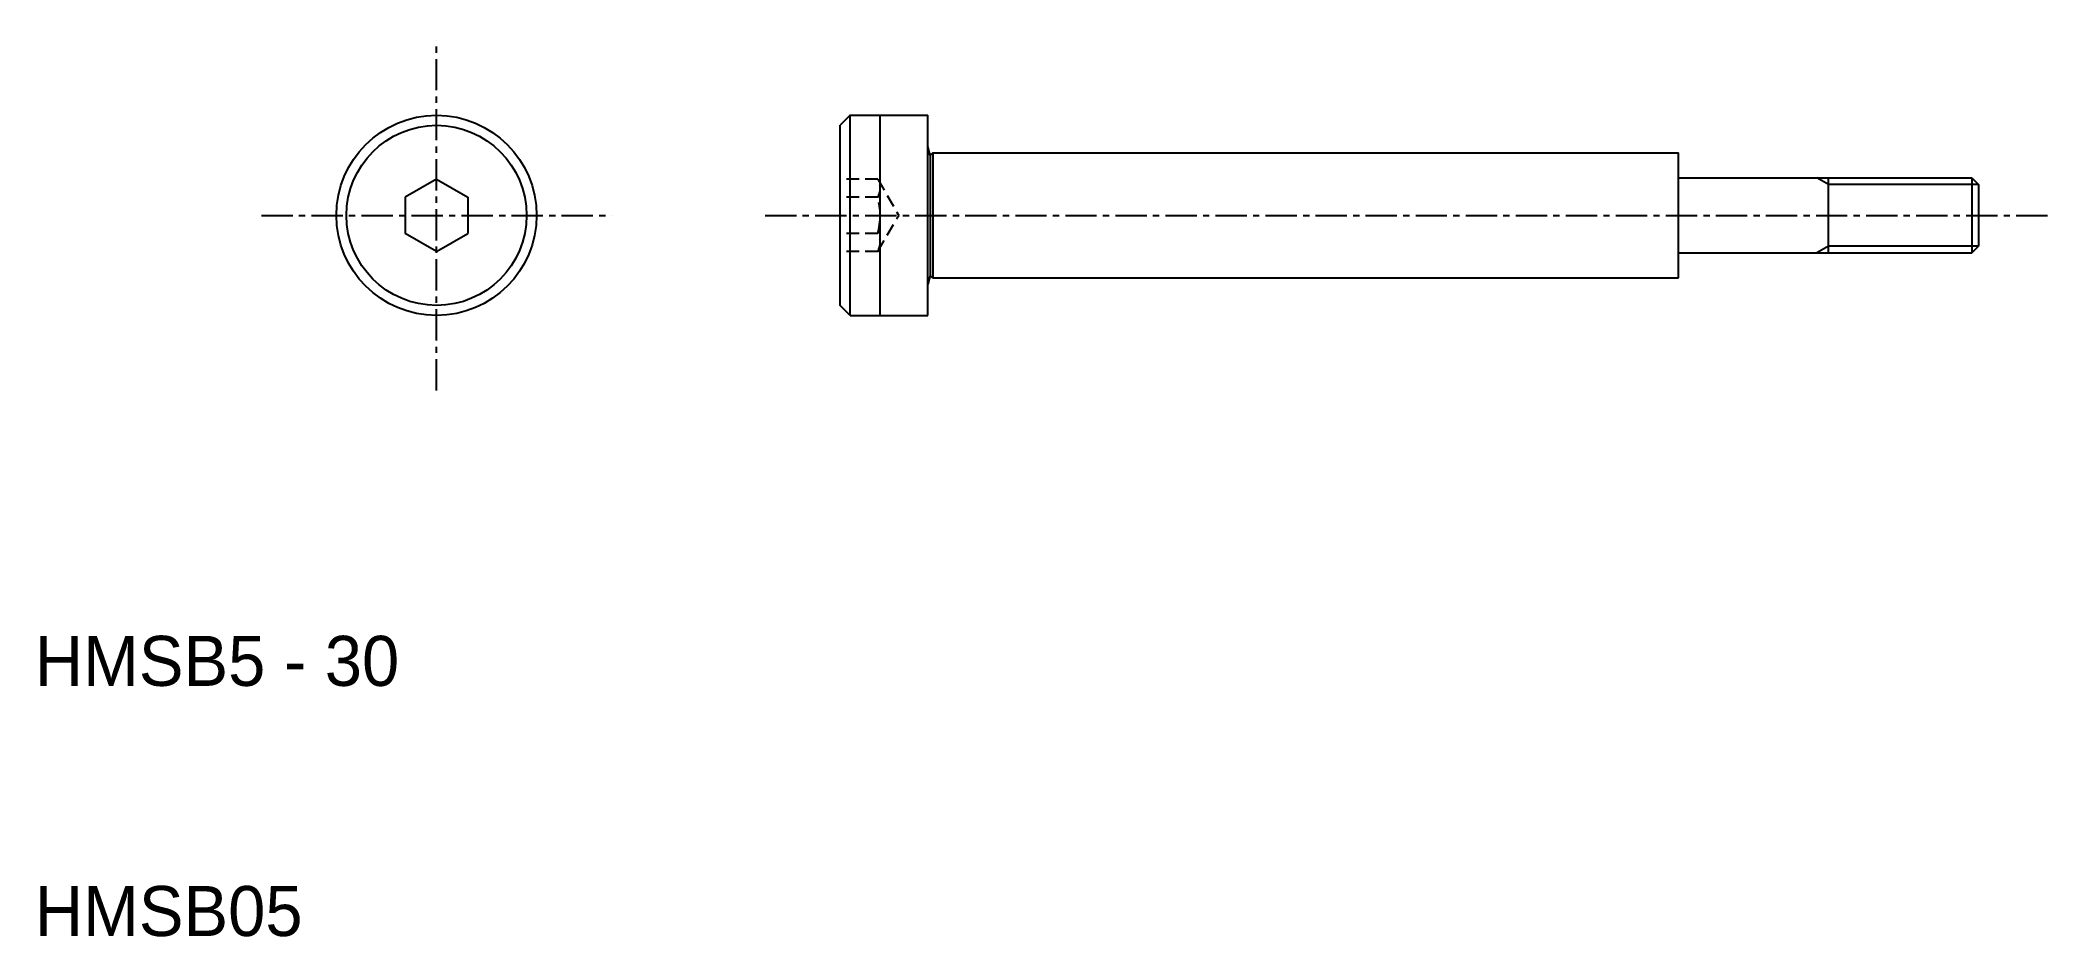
# Model space of a CAD drawing. Extents: x 10.2 to 90.7, y 10 to 45.8.
import ezdxf

# ---------------------------------------------------------------- set-up
doc = ezdxf.new("R2010")
doc.units = 0
doc.linetypes.add('CENTER', pattern=[2, 1.25, -0.25, 0.25, -0.25])
doc.linetypes.add('DASHED', pattern=[0.75, 0.5, -0.25])
doc.layers.get('0').update_dxf_attribs({"linetype": 'CONTINUOUS'})
doc.layers.add('CENTER', color=1, linetype='CENTER')

msp = doc.modelspace()

# ---------------------------------------------------------------- linework, layer by layer
at = {"color": 7, "linetype": 'CONTINUOUS'}
for p, q in [((42.589, 42.81), (42.189, 42.41)), ((42.589, 42.81), (45.689, 42.81)), ((42.589, 34.81), (42.589, 42.81)), ((43.789, 34.81), (43.789, 42.81)), ((45.689, 41.56), (45.689, 42.81)), ((42.189, 35.21), (42.189, 42.41)), ((45.689, 36.06), (45.689, 41.56)), ((45.789, 41.21), (45.689, 41.56)), ((45.889, 41.31), (45.789, 41.21)), ((45.789, 41.21), (45.789, 36.41)), ((45.889, 41.31), (75.689, 41.31)), ((45.889, 41.31), (45.889, 36.31)), ((75.689, 36.31), (75.689, 41.31)), ((26.057, 40.253), (24.807, 39.531)), ((26.057, 40.253), (27.307, 39.531)), ((75.689, 40.31), (87.419, 40.31)), ((81.689, 37.31), (81.689, 40.31)), ((87.419, 40.31), (87.419, 37.31)), ((87.419, 40.31), (87.689, 40.039)), ((24.807, 39.531), (24.807, 38.088)), ((27.307, 39.531), (27.307, 38.088)), ((87.689, 40.039), (87.689, 37.58)), ((26.057, 37.366), (24.807, 38.088)), ((26.057, 37.366), (27.307, 38.088)), ((75.689, 37.31), (87.419, 37.31)), ((87.419, 37.31), (87.689, 37.58)), ((45.789, 36.41), (45.689, 36.06)), ((45.889, 36.31), (45.789, 36.41)), ((45.889, 36.31), (75.689, 36.31)), ((45.689, 34.81), (45.689, 36.06)), ((42.589, 34.81), (42.189, 35.21)), ((42.589, 34.81), (45.689, 34.81))]:
    msp.add_line(p, q, dxfattribs=at)
at = {"color": 3, "linetype": 'DASHED'}
for p, q in [((43.692, 40.253), (42.189, 40.253)), ((43.692, 40.253), (44.526, 38.81)), ((43.692, 39.531), (42.189, 39.531)), ((43.692, 37.366), (44.526, 38.81)), ((43.692, 38.088), (42.189, 38.088)), ((43.692, 37.366), (42.189, 37.366))]:
    msp.add_line(p, q, dxfattribs=at)
at = {"color": 3, "linetype": 'CONTINUOUS'}
for p, q in [((81.689, 40.039), (81.221, 40.31)), ((87.689, 40.039), (81.689, 40.039)), ((81.689, 37.58), (81.221, 37.31)), ((87.689, 37.58), (81.689, 37.58))]:
    msp.add_line(p, q, dxfattribs=at)
at = {"color": 7, "linetype": 'CONTINUOUS'}
for radius in [4, 3.6]:
    msp.add_circle((26.057, 38.81), radius, dxfattribs=at)
at = {"color": 3, "linetype": 'DASHED'}
for centre, radius, start, end in [((43.067, 39.892), 0.722, 330, 30), ((41.047, 38.81), 2.742, 344.73852, 15.26148), ((43.067, 37.727), 0.722, 330, 30)]:
    msp.add_arc(centre, radius, start, end, dxfattribs=at)
at = {"layer": 'CENTER', "color": 1, "linetype": 'CENTER'}
for p, q in [((26.057, 31.81), (26.057, 45.81)), ((19.057, 38.81), (33.057, 38.81)), ((39.189, 38.81), (90.689, 38.81))]:
    msp.add_line(p, q, dxfattribs=at)

# ---------------------------------------------------------------- texts
at = {"color": 7, "linetype": 'CONTINUOUS'}
for s, p in [('HMSB5 - 30', (10, 20)), ('HMSB05', (10, 10))]:
    msp.add_text(s, height=2, dxfattribs=at).set_placement(p)

doc.saveas('drawing.dxf')
